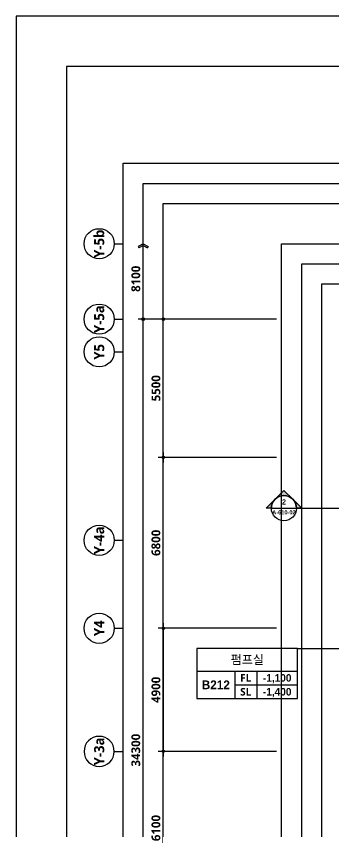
# Model space of a CAD drawing. Header units: millimetres. Extents: x 0 to 168000, y 0 to 59400.
# Drawn here: x 0 to 12610, y 26956 to 59400 of the extents above; entities that cross this region are included whole.
import ezdxf
from ezdxf.enums import TextEntityAlignment as Align

# ---------------------------------------------------------------- set-up
doc = ezdxf.new("R2010")
doc.units = ezdxf.units.MM
doc.header["$LTSCALE"] = 100
doc.linetypes.add('CEN', pattern=[62, 60, -1, 0, -1])
doc.layers.get('Defpoints').update_dxf_attribs({"color": 153})
for name, color, linetype in [('A-ANNO-GRA1', 7, 'Continuous'), ('A-ANNO-TEXT1', 7, 'Continuous'), ('A-ANNO-TEXT2', 3, 'Continuous'), ('A-ST-AXIS-BUB', 7, 'Continuous'), ('A-ST-AXIS-DIM', 7, 'Continuous'), ('AA-MKXS', 3, 'Continuous'), ('AA-MKXX', 3, 'Continuous')]:
    doc.layers.add(name, color=color, linetype=linetype)
doc.layers.add('G(그리드1)', color=185, linetype='Continuous', plot=False)
doc.layers.add('G(그리드2)', color=235, linetype='Continuous', plot=False)
doc.styles.add('2020음성 1차', font='나눔고딕Bold.ttf')
doc.styles.add('SAMOO', font='romans.shx', dxfattribs={"bigfont": 'whgtxt.shx'})
doc.styles.add('SH_나눔', font='')
doc.styles.add('SH_진천_나눔', font='')
doc.styles.get('SH_나눔').set_extended_font_data('NanumGothic', bold=True)
doc.styles.get('SH_진천_나눔').set_extended_font_data('NanumGothic', bold=True)
doc.dimstyles.new('SHP 100', dxfattribs={"dimscale": 100, "dimtxt": 3.5, "dimasz": 1, "dimexe": 2, "dimexo": 2, "dimgap": 1, "dimtad": 1, "dimdec": 0, "dimzin": 0, "dimdsep": 46, "dimtxsty": 'SH_진천_나눔', "dimblk": 'DIMDOT', "dimcen": 0.09, "dimclrd": 256, "dimclre": 256, "dimclrt": 3, "dimadec": 0, "dimazin": 1, "dimtfac": 1, "dimtdec": 0, "dimtix": 1, "dimtmove": 2, "dimatfit": 0, "dimldrblk": 'DIMDOT', "dimfxl": 1, "dimtolj": 1, "dimtzin": 0, "dimlwd": -1, "dimlwe": -1, "dimarcsym": 0})

# ---------------------------------------------------------------- blocks, each defined once
blk = doc.blocks.new('DIMDOT')
at = {"color": 0}
blk.add_line((-2, 0), (2, 0), dxfattribs=at)
for radius in [0.5, 0.25]:
    blk.add_circle((0, 0), radius, dxfattribs=at)
blk = doc.blocks.new('*D6129')
at = {"layer": 'A-ST-AXIS-DIM'}
for p, q in [((10341, 47350), (4841, 47350)), ((5041, 13150), (5041, 47250)), ((10341, 13050), (4841, 13050))]:
    blk.add_line(p, q, dxfattribs=at)
at = {"layer": 'Defpoints', "color": 0}
for p in [(5041, 47350), (10541, 47350), (10541, 13050)]:
    blk.add_point(p, dxfattribs=at)
at = {"layer": 'A-ST-AXIS-DIM', "linetype": 'ByBlock', "xscale": 100, "yscale": 100, "zscale": 100}
for p, rotation in [((5041, 47350), 90), ((5041, 13050), 270)]:
    blk.add_blockref('DIMDOT', p, dxfattribs=dict(at, rotation=rotation))
at = {"layer": 'A-ST-AXIS-DIM', "color": 3, "insert": (4748, 30200), "char_height": 350, "attachment_point": 5, "rotation": 90, "style": 'SH_진천_나눔'}
blk.add_mtext('\\A1;34300', dxfattribs=at)
blk = doc.blocks.new('A-ST-AXIS-BUB-1')
at = {"layer": 'A-ST-AXIS-BUB'}
blk.add_line((0, 350), (0, 0), dxfattribs=at)
blk.add_circle((0, 950), 600, dxfattribs=at)
blk = doc.blocks.new('arrow1')
at = {"color": 0}
for p, q in [((0, 0), (0.286, 0.501)), ((0, 0), (0.286, -0.501)), ((0.165, 0), (0.41, 0.429)), ((0.165, 0), (0.41, -0.429)), ((0.286, 0.501), (0.41, 0.43)), ((0.286, -0.501), (0.41, -0.43))]:
    blk.add_line(p, q, dxfattribs=at)
blk = doc.blocks.new('*D6130')
at = {"layer": 'A-ST-AXIS-DIM'}
for p, q in [((10341, 35050), (5641, 35050)), ((5841, 34950), (5841, 30250)), ((10341, 30150), (5641, 30150))]:
    blk.add_line(p, q, dxfattribs=at)
at = {"layer": 'Defpoints', "color": 0}
for p in [(10541, 35050), (5841, 30150), (10541, 30150)]:
    blk.add_point(p, dxfattribs=at)
at = {"layer": 'A-ST-AXIS-DIM', "linetype": 'ByBlock', "xscale": 100, "yscale": 100, "zscale": 100}
for p, rotation in [((5841, 35050), 90), ((5841, 30150), 270)]:
    blk.add_blockref('DIMDOT', p, dxfattribs=dict(at, rotation=rotation))
at = {"layer": 'A-ST-AXIS-DIM', "color": 3, "insert": (5548, 32600), "char_height": 350, "attachment_point": 5, "rotation": 90, "style": 'SH_진천_나눔'}
blk.add_mtext('\\A1;4900', dxfattribs=at)
blk = doc.blocks.new('*D6131')
at = {"layer": 'A-ST-AXIS-DIM'}
for p, q in [((10341, 47350), (5641, 47350)), ((5841, 41950), (5841, 47250)), ((10341, 41850), (5641, 41850))]:
    blk.add_line(p, q, dxfattribs=at)
at = {"layer": 'Defpoints', "color": 0}
for p in [(5841, 47350), (10541, 47350), (10541, 41850)]:
    blk.add_point(p, dxfattribs=at)
at = {"layer": 'A-ST-AXIS-DIM', "linetype": 'ByBlock', "xscale": 100, "yscale": 100, "zscale": 100}
for p, rotation in [((5841, 47350), 90), ((5841, 41850), 270)]:
    blk.add_blockref('DIMDOT', p, dxfattribs=dict(at, rotation=rotation))
at = {"layer": 'A-ST-AXIS-DIM', "color": 3, "insert": (5549, 44600), "char_height": 350, "attachment_point": 5, "rotation": 90, "style": 'SH_진천_나눔'}
blk.add_mtext('\\A1;5500', dxfattribs=at)
blk = doc.blocks.new('*D6137')
at = {"layer": 'A-ST-AXIS-DIM'}
for p, q in [((10341, 41850), (5641, 41850)), ((5841, 35150), (5841, 41750)), ((10341, 35050), (5641, 35050))]:
    blk.add_line(p, q, dxfattribs=at)
at = {"layer": 'Defpoints', "color": 0}
for p in [(5841, 41850), (10541, 41850), (10541, 35050)]:
    blk.add_point(p, dxfattribs=at)
at = {"layer": 'A-ST-AXIS-DIM', "linetype": 'ByBlock', "xscale": 100, "yscale": 100, "zscale": 100}
for p, rotation in [((5841, 41850), 90), ((5841, 35050), 270)]:
    blk.add_blockref('DIMDOT', p, dxfattribs=dict(at, rotation=rotation))
at = {"layer": 'A-ST-AXIS-DIM', "color": 3, "insert": (5548, 38450), "char_height": 350, "attachment_point": 5, "rotation": 90, "style": 'SH_진천_나눔'}
blk.add_mtext('\\A1;6800', dxfattribs=at)
blk = doc.blocks.new('*D6138')
at = {"layer": 'A-ST-AXIS-DIM'}
for p, q in [((10341, 30150), (5641, 30150)), ((5841, 24150), (5841, 30050)), ((10341, 24050), (5641, 24050))]:
    blk.add_line(p, q, dxfattribs=at)
at = {"layer": 'Defpoints', "color": 0}
for p in [(5841, 30150), (10541, 30150), (10541, 24050)]:
    blk.add_point(p, dxfattribs=at)
at = {"layer": 'A-ST-AXIS-DIM', "linetype": 'ByBlock', "xscale": 100, "yscale": 100, "zscale": 100}
for p, rotation in [((5841, 30150), 90), ((5841, 24050), 270)]:
    blk.add_blockref('DIMDOT', p, dxfattribs=dict(at, rotation=rotation))
at = {"layer": 'A-ST-AXIS-DIM', "color": 3, "insert": (5548, 27100), "char_height": 350, "attachment_point": 5, "rotation": 90, "style": 'SH_진천_나눔'}
blk.add_mtext('\\A1;6100', dxfattribs=at)
blk = doc.blocks.new('G$C9D92D8A7')
at = {"layer": 'A-ANNO-GRA1'}
for p, q in [((0, 11), (40, 11)), ((15, 11), (15, 0)), ((23.75, 11), (23.75, 0)), ((15, 5.5), (40, 5.5))]:
    blk.add_line(p, q, dxfattribs=at)
blk.add_lwpolyline([(0, 20), (0, 0), (40, 0), (40, 20)], close=True, dxfattribs=at)
at = {"style": '2020음성 1차'}
for tag, height, p in [('실명', 3.5, (20, 15.5)), ('마감레벨', 3, (31.875, 8.25)), ('실번호', 3.5, (7.5, 5.5)), ('구조레벨', 3, (31.875, 2.75))]:
    blk.add_attdef(tag, text='', height=height, dxfattribs=at).set_placement(p, align=Align.MIDDLE_CENTER)
at = {"layer": 'A-ANNO-TEXT1', "style": 'SH_나눔'}
for s, p in [('FL', (19.375, 8.25)), ('SL', (19.375, 2.75))]:
    blk.add_text(s, height=3, dxfattribs=at).set_placement(p, align=Align.MIDDLE)
blk = doc.blocks.new('*U8613')
at = {"layer": 'AA-MKXX'}
blk.add_hatch(color=256, dxfattribs=at).paths.add_polyline_path([(37772, 600), (37562, 0), (37772, 0)])
at = {"layer": 'AA-MKXX', "linetype": 'CEN', "ltscale": 60}
blk.add_line((900, 0), (37772, 0), dxfattribs=at)
at = {"layer": 'AA-MKXX'}
blk.add_lwpolyline([(37772, 0), (37772, 600), (37562, 0)], close=True, dxfattribs=at)
blk = doc.blocks.new('*U4906')
at = {"layer": 'AA-MKXS'}
blk.add_hatch(color=3, dxfattribs=at).paths.add_polyline_path([(0, 8.49), (-4.24, 4.24, -0.414214), (4.24, 4.24)])
h = blk.add_hatch(color=3, dxfattribs=at)
h.paths.add_polyline_path([(-8.49, 0), (-6, 0, -0.198912), (-4.24, 4.24)])
h.paths.add_polyline_path([(6, 0), (8.49, 0), (4.24, 4.24, -0.198912)])
at = {"layer": 'AA-MKXS', "color": 3, "linetype": 'Continuous', "ltscale": 5}
blk.add_line((-6, 0), (6, 0), dxfattribs=at)
at = {"layer": 'AA-MKXS', "color": 3}
for points in [[(4.24, 4.24, 0.414214), (-4.24, 4.24), (0, 8.49)], [(-4.24, 4.24, 0.198912), (-6, 0), (-8.49, 0)], [(8.49, 0), (6, 0, 0.198912), (4.24, 4.24)]]:
    blk.add_lwpolyline(points, format="xyb", close=True, dxfattribs=at)
at = {"layer": 'AA-MKXS', "color": 3, "linetype": 'Continuous', "ltscale": 5}
blk.add_circle((0, 0), 6, dxfattribs=at)
at = {"layer": 'AA-MKXS', "style": 'SAMOO', "width": 0.85}
blk.add_attdef('ViewNUM', text='', height=2.5, dxfattribs=at).set_placement((0, 1), align=Align.BOTTOM_CENTER)
blk.add_attdef('SheetNUM', text='', height=2.5, dxfattribs=at).set_placement((0, -1), align=Align.TOP_CENTER)

msp = doc.modelspace()

# ---------------------------------------------------------------- linework, layer by layer
msp.add_lwpolyline([(11176.9, 34249.3), (15950.3, 34249.3)])
at = {"layer": 'A-ST-AXIS-DIM'}
msp.add_line((5041, 47560), (5041, 50350), dxfattribs=at)
at = {"layer": 'Defpoints'}
for points in [[(84000, 0), (84000, 59400), (0, 59400), (0, 0)], [(73000, 2000), (73000, 57400), (2000, 57400), (2000, 2000)]]:
    msp.add_lwpolyline(points, close=True, dxfattribs=at)
at = {"layer": 'G(그리드1)'}
for points in [[(4241, 53550), (37376.9, 53550), (37376.9, 5050), (4241, 5050)], [(5041, 52750), (36576.9, 52750), (36576.9, 5850), (5041, 5850)], [(5841, 51950), (35776.9, 51950), (35776.9, 6650), (5841, 6650)], [(10541, 50350), (32876.9, 50350), (32876.9, 8250), (10541, 8250)]]:
    msp.add_lwpolyline(points, close=True, dxfattribs=at)
at = {"layer": 'G(그리드2)'}
for points in [[(11341, 49550), (32076.9, 49550), (32076.9, 9050), (11341, 9050)], [(12141, 48750), (31276.9, 48750), (31276.9, 9850), (12141, 9850)]]:
    msp.add_lwpolyline(points, close=True, dxfattribs=at)

# ---------------------------------------------------------------- block references
ref = msp.add_blockref('*U4906', (10633.9, 39828.2), dxfattribs=dict(xscale=83.33333333333334, yscale=83.33333333333334, zscale=83.33333333333334))
ref.add_attrib('SheetNUM', 'A-610-02', dxfattribs={"layer": 'AA-MKXS', "height": 166.67, "style": '2020음성 1차', "width": 0.8}).set_placement((10633.9, 39744.9, -103000), align=Align.TOP_CENTER)
ref.add_attrib('ViewNUM', '2', dxfattribs={"layer": 'AA-MKXS', "height": 208.3, "style": '2020음성 1차'}).set_placement((10633.9, 39911.5, -103000), align=Align.BOTTOM_CENTER)
at = {"xscale": 0.5555555555555556, "yscale": 0.5555555555555556, "zscale": 0.5555555555555556}
msp.add_blockref('*U8613', (10633.9, 39828.2), dxfattribs=at)
at = {"layer": 'A-ANNO-TEXT1'}
ref = msp.add_blockref('G$C9D92D8A7', (7176.9, 32249.3), dxfattribs=dict(at, xscale=100, yscale=100, zscale=100))
ref.add_attrib('실명', '펌프실', dxfattribs={"layer": 'A-ANNO-TEXT2', "height": 350, "style": '2020음성 1차'}).set_placement((9176.9, 33799.3, 171666.7), align=Align.MIDDLE_CENTER)
ref.add_attrib('실번호', 'B212', dxfattribs={"layer": 'A-ANNO-TEXT2', "height": 350, "style": '2020음성 1차'}).set_placement((7926.9, 32799.3, 171666.7), align=Align.MIDDLE_CENTER)
ref.add_attrib('마감레벨', '-1,100', dxfattribs={"height": 300, "style": '2020음성 1차'}).set_placement((10364.4, 33074.3, 171666.7), align=Align.MIDDLE_CENTER)
ref.add_attrib('구조레벨', '-1,400', dxfattribs={"height": 300, "style": '2020음성 1차'}).set_placement((10364.4, 32524.3, 171666.7), align=Align.MIDDLE_CENTER)
at = {"layer": 'A-ST-AXIS-BUB', "rotation": 90}
for p in [(4241, 50350), (4241, 47350), (4241, 46050), (4241, 38550), (4241, 35050)]:
    msp.add_blockref('A-ST-AXIS-BUB-1', p, dxfattribs=at)
at = {"layer": 'A-ST-AXIS-BUB', "xscale": -1, "rotation": 89.99999999999993}
msp.add_blockref('A-ST-AXIS-BUB-1', (4241, 30150), dxfattribs=at)
at = {"layer": 'A-ST-AXIS-DIM', "xscale": 400, "yscale": 400, "zscale": 400, "rotation": 270.0000000000134}
msp.add_blockref('arrow1', (5041, 50350), dxfattribs=at)

# ---------------------------------------------------------------- texts
at = {"layer": 'A-ANNO-TEXT1', "style": 'SH_진천_나눔'}
for s, p in [('Y-5b', (3291, 50350)), ('Y-5a', (3291, 47350)), ('Y5', (3291, 46050)), ('Y-4a', (3291, 38550)), ('Y4', (3291, 35050)), ('Y-3a', (3291, 30150))]:
    msp.add_text(s, height=400, rotation=90, dxfattribs=at).set_placement(p, align=Align.MIDDLE_CENTER)
at = {"layer": 'A-ST-AXIS-DIM', "color": 3, "insert": (4749.1, 48955), "char_height": 350, "attachment_point": 5, "rotation": 90, "style": 'SH_진천_나눔'}
msp.add_mtext('\\A1;8100', dxfattribs=at)

# ---------------------------------------------------------------- dimensions: what is measured, and where the dimension line sits
at = {"layer": 'A-ST-AXIS-DIM'}
for base, p1, p2, angle, picture, middle in [((5041, 47350), (10541, 13050), (10541, 47350), 90, '*D6129', (4747.8, 30200)), ((5841, 47350), (10541, 41850), (10541, 47350), 90, '*D6131', (5548.6, 44600)), ((5841, 41850), (10541, 35050), (10541, 41850), 90, '*D6137', (5547.8, 38450)), ((5841, 30150), (10541, 35050), (10541, 30150), 270, '*D6130', (5547.8, 32600)), ((5841, 30150), (10541, 24050), (10541, 30150), 90, '*D6138', (5547.8, 27100))]:
    dim = msp.add_linear_dim(base=base, p1=p1, p2=p2, angle=angle, dimstyle='SHP 100', dxfattribs=at)
    dim.commit()
    dim.dimension.update_dxf_attribs({"geometry": picture, "text_midpoint": middle})

doc.saveas('drawing.dxf')
